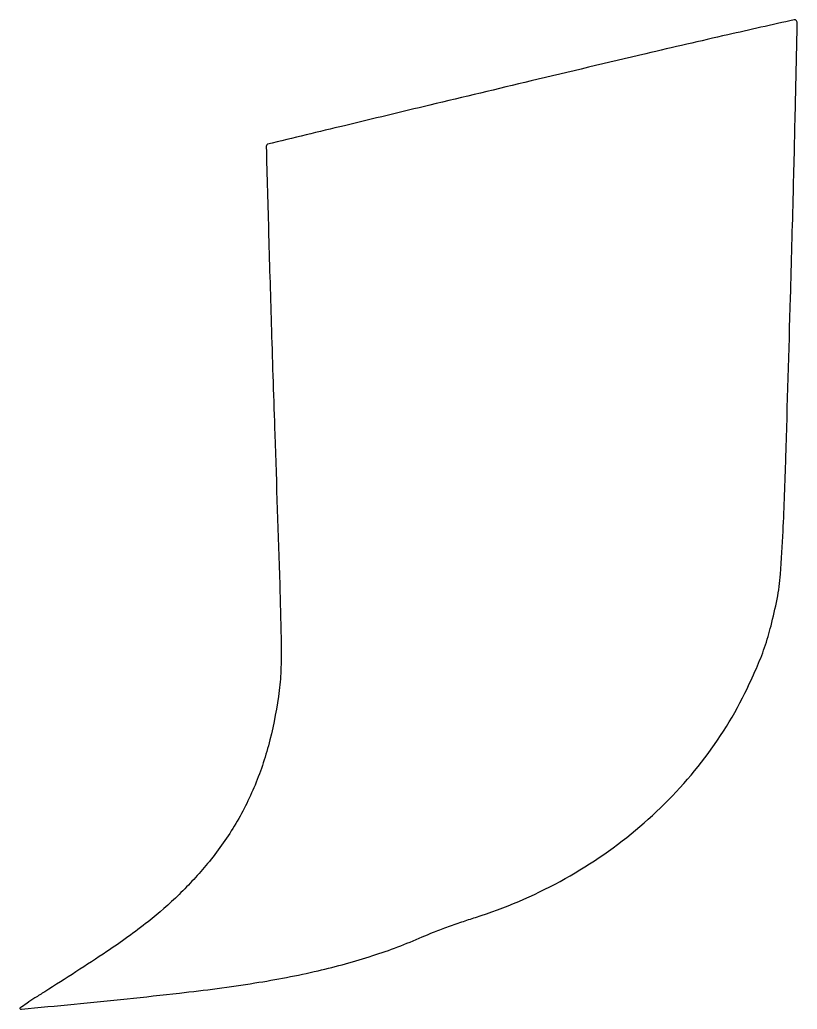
# Model space of a CAD drawing. Extents: x 0 to 281, y 0 to 358.
import ezdxf

# ---------------------------------------------------------------- set-up
doc = ezdxf.new("R2010")
doc.units = 0

msp = doc.modelspace()

# ---------------------------------------------------------------- linework, layer by layer
msp.add_lwpolyline([(185.112801, 335.833652, 0.000215), (148.522972, 327.080803, 0.000357), (117.686476, 319.666915, 0.000008), (89.744376, 312.927325, 0.179391), (89.524357, 312.779468, 0.164366), (89.31902, 312.111583, 0.00004), (90.206183, 280.008813, 0.00082), (91.210878, 245.785544, 0.00061), (92.428334, 208, -0.000264), (94.211425, 153.823895, -0.003788), (94.689532, 134.546577, -0.010894), (94.64, 123.703759, -0.024462), (94.021325, 115.5, -0.030438), (90.663599, 97.561873, -0.036598), (85.281876, 81.270885, -0.037953), (77.786244, 66.444887, -0.037661), (68.118605, 52.881658, -0.025581), (57.816487, 41.727112, -0.026815), (46.582626, 31.867529, -0.019764), (31.712821, 21.089416, -0.006659), (9.227536, 6.538417, 0.003235), (5.691443, 4.28429, 0.005457), (2.759372, 2.34271, 0.001227), (0.247017, 0.630318, 0.469401), (0.229161, 0.437505, 0.224104), (0.823062, 0.224425, 0.000129), (19.806103, 2.065913, 0.001778), (39.008898, 4.002674, 0.001844), (57.966057, 6.053455, 0.010937), (85.240847, 9.711426, 0.018031), (108.073596, 14.132207, 0.020837), (127.840056, 19.580904, 0.025604), (145.739134, 26.355746, -0.010836), (149.523753, 27.917465, -0.004724), (154.610839, 29.833675, -0.004672), (160.055417, 31.768521, -0.006212), (165.042444, 33.41942, 0.047751), (195.634568, 46.450643, 0.049047), (222.904379, 64.952564, 0.050077), (245.550643, 88.002013, 0.054369), (262.45558, 114.5, 0.011851), (266.602013, 123.410485, 0.020455), (269.565609, 131.030201, 0.020409), (271.901013, 138.878714, 0.011732), (274.102511, 148.5, 0.032006), (275.355359, 157.554725, 0.007251), (276.270698, 173.050726, 0.00359), (277.258666, 199.510702, 0.000438), (278.956207, 257.5, 0.000627), (279.988451, 295.533681, 0.00103), (280.755455, 327.728417, 0.000079), (281.379821, 356.628597, 0.141607), (281.133693, 357.554185, 0.323346), (280.260594, 357.927534, 0.000269), (256.244377, 352.508491, 0.002164), (226.586888, 345.664723, 0.000814)], format="xyb", close=True)

doc.saveas('drawing.dxf')
